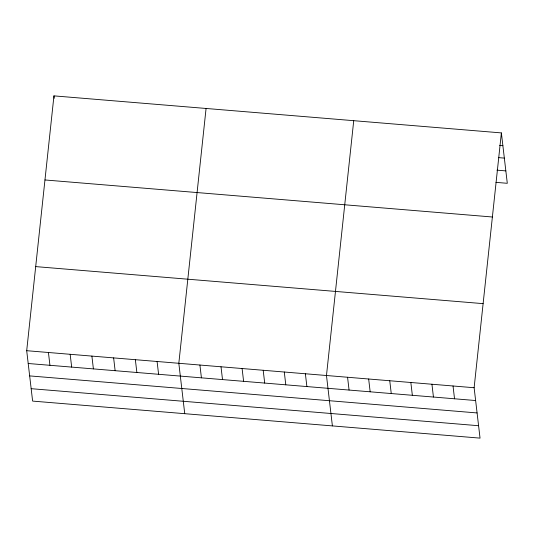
<?xml version="1.0" encoding="UTF-8"?>
<svg xmlns="http://www.w3.org/2000/svg" width="534" height="534" viewBox="0 0 534 534"><rect width="100%" height="100%" fill="white"/><g stroke="black" fill="none" stroke-linecap="round" stroke-linejoin="round"><path stroke-width="0.8" d="M501.379 132.906L474.125 387.731L480.046 438.127L32.621 401.094L26.7 350.698L53.954 95.873L501.379 132.906L507.3 183.302L495.939 182.361M206.077 108.469L178.823 363.294L184.744 413.683M353.728 120.691L326.474 375.515L332.395 425.905M499.637 145.442L502.881 145.709M498.663 157.643L504.343 158.111M496.92 170.159L505.845 170.893M44.963 179.965L492.388 216.998M35.691 266.606L483.116 303.639M26.7 350.698L474.125 387.731M28.202 363.5L475.627 400.533M29.664 375.903L477.089 412.942M31.166 388.685L478.584 425.718M453.032 385.989L454.534 398.791M431.939 384.24L433.441 397.042M410.846 382.498L412.348 395.293M389.753 380.749L391.255 393.551M368.66 379.006L370.162 391.802M347.567 377.258L349.069 390.06M305.381 373.767L306.883 386.569M284.288 372.018L285.79 384.82M263.195 370.276L264.697 383.078M242.102 368.527L243.604 381.329M221.009 366.785L222.511 379.587M199.916 365.036L201.418 377.838M157.089 361.491L158.598 374.294M135.362 359.696L136.864 372.492M113.629 357.893L115.13 370.696M91.895 356.098L93.397 368.894M53.954 95.873L54.234 98.276M70.161 354.296L71.669 367.098M48.434 352.5L49.936 365.303"/></g></svg>
